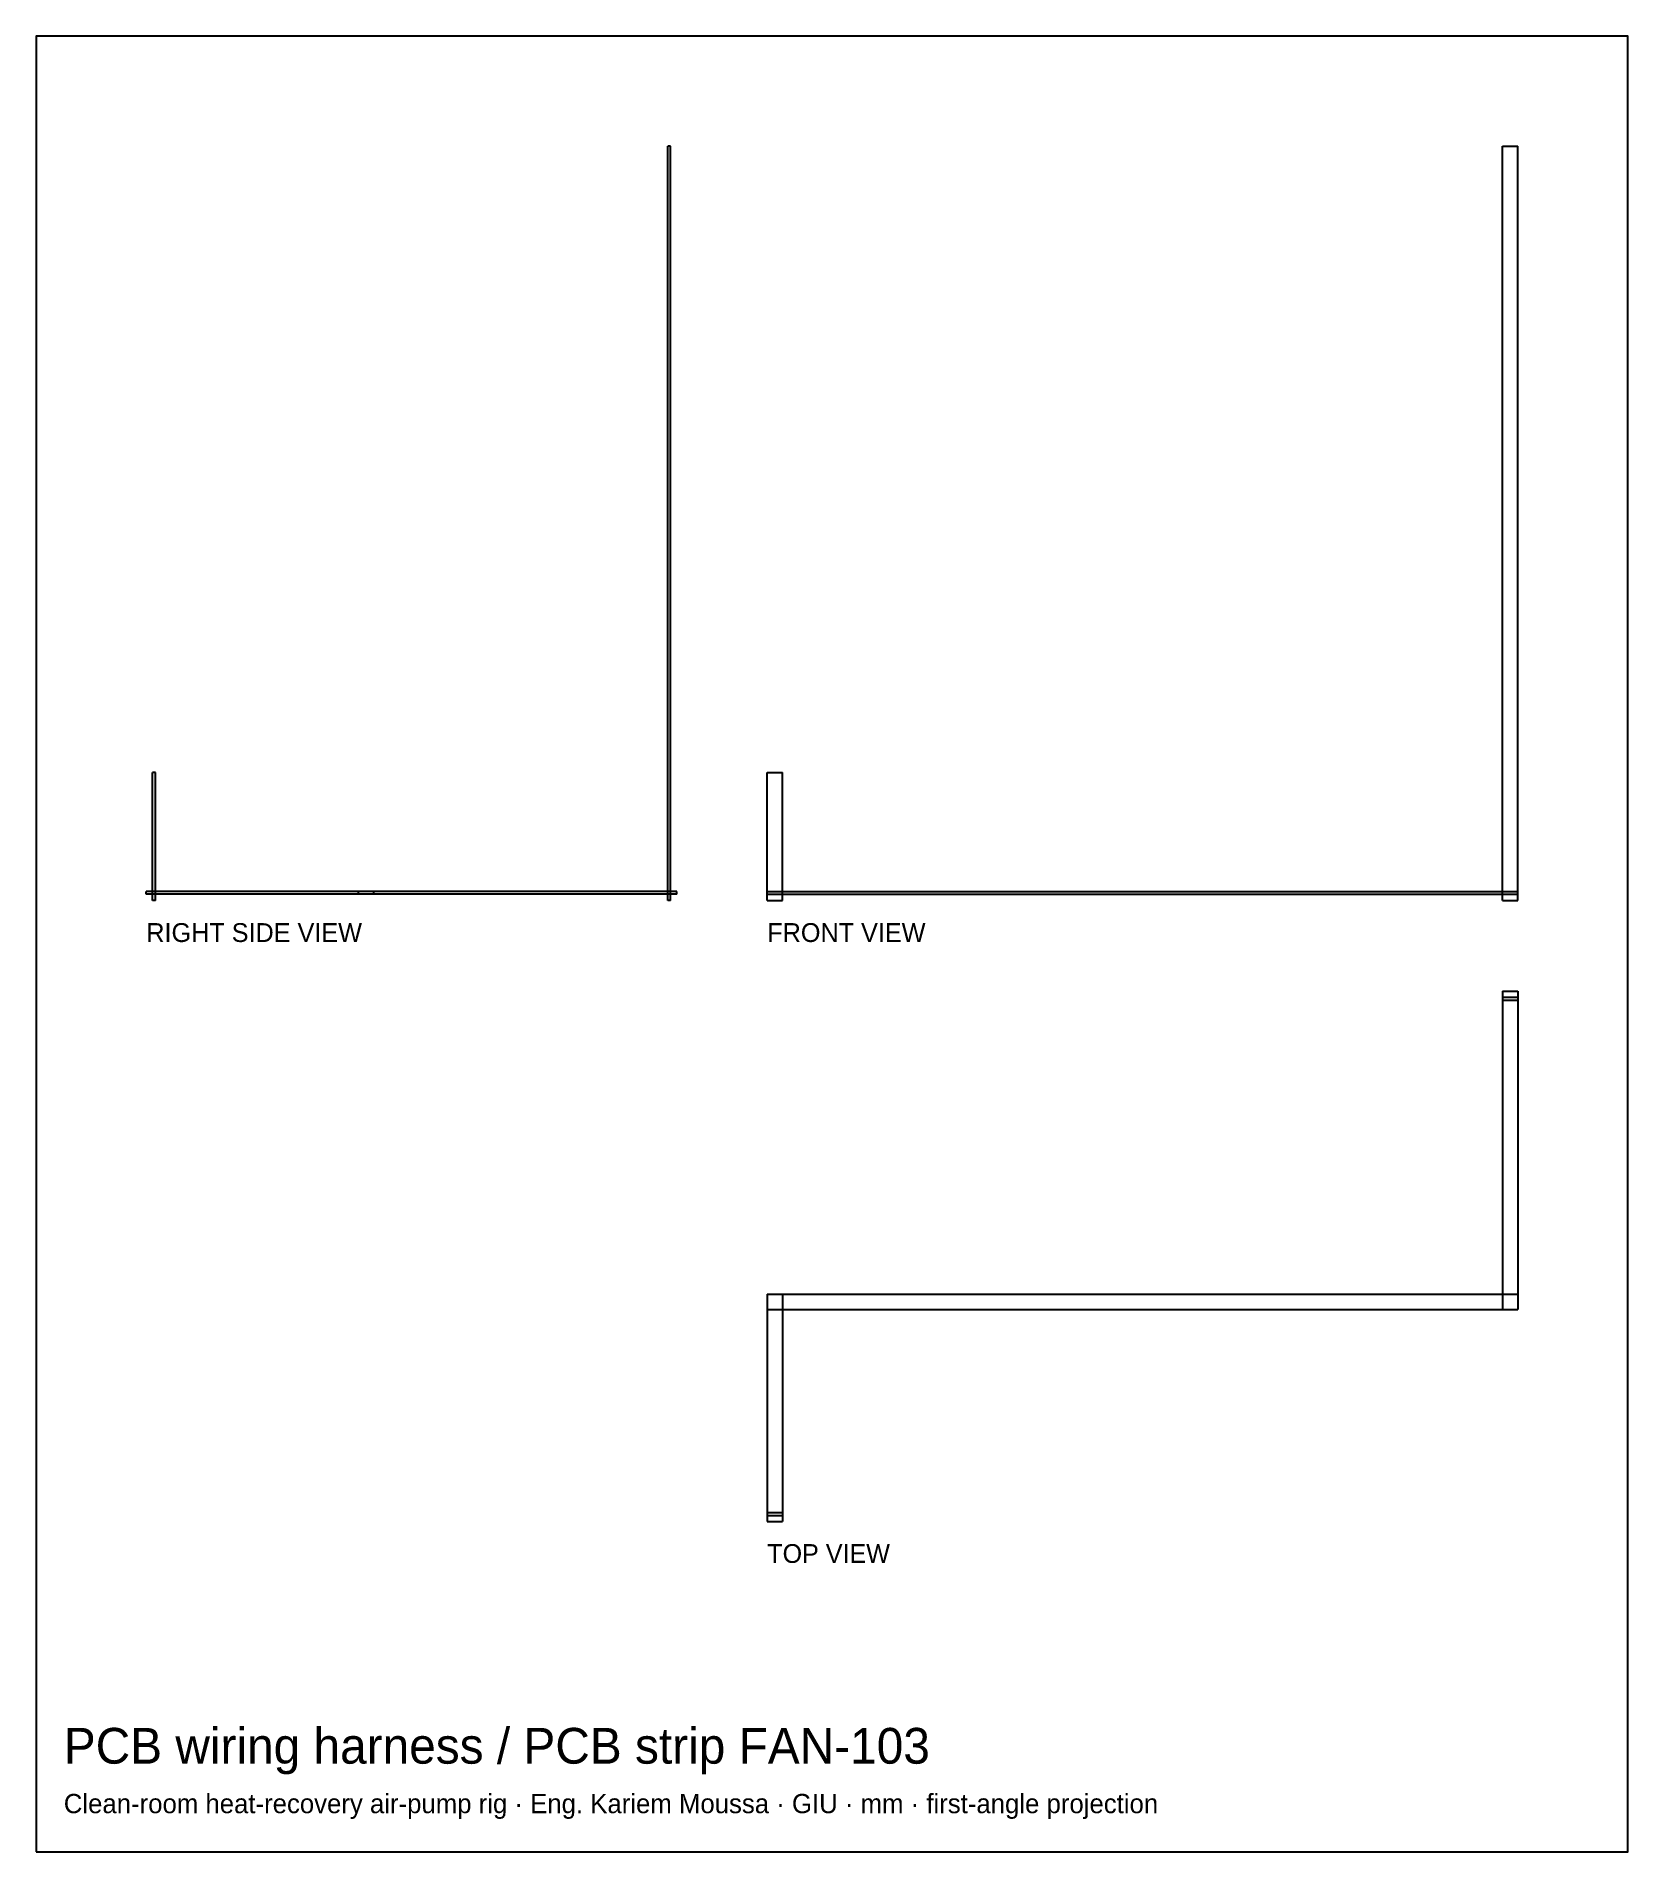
# Model space of a CAD drawing. Header units: millimetres. Extents: x -686 to -116, y -334 to 316.
import ezdxf

# ---------------------------------------------------------------- set-up
doc = ezdxf.new("R2010")
doc.units = ezdxf.units.MM
for name, color, linetype in [('BORDER', 7, 'Continuous'), ('HIDDEN', 8, 'Continuous'), ('TEXT', 5, 'Continuous'), ('VISIBLE', 7, 'Continuous')]:
    doc.layers.add(name, color=color, linetype=linetype)

msp = doc.modelspace()

# ---------------------------------------------------------------- linework, layer by layer
at = {"layer": 'BORDER'}
msp.add_lwpolyline([(-686.234576, -333.909328), (-116.252624, -333.909328), (-116.252624, 316.147376), (-686.234576, 316.147376)], close=True, dxfattribs=at)
at = {"layer": 'HIDDEN'}
for points in [[(-459.0872, 276.75), (-460.0872, 276.75)], [(-460.0872, 6.69), (-460.0872, 276.75)], [(-459.0872, 6.69), (-459.0872, 276.75)], [(-161.15, 276.75), (-155.65, 276.75)], [(-161.15, 6.69), (-161.15, 276.75)], [(-155.65, 6.69), (-155.65, 276.75)], [(-643.5872, 52.55), (-644.5872, 52.55)], [(-644.5872, 6.69), (-644.5872, 52.55)], [(-643.5872, 6.69), (-643.5872, 52.55)], [(-424.43, 52.55), (-418.93, 52.55)], [(-424.43, 6.69), (-424.43, 52.55)], [(-418.93, 6.69), (-418.93, 52.55)], [(-565.3372, 9.94), (-646.8372, 9.94)], [(-646.8372, 8.94), (-646.8372, 9.94)], [(-565.3372, 8.94), (-646.8372, 8.94)], [(-643.5872, 6.69), (-644.5872, 6.69)], [(-456.8372, 9.94), (-570.8372, 9.94)], [(-570.8372, 8.94), (-570.8372, 9.94)], [(-565.3372, 9.94), (-570.8372, 9.94)], [(-570.8372, 8.94), (-570.8372, 9.94)], [(-565.3372, 9.94), (-570.8372, 9.94)], [(-456.8372, 8.94), (-570.8372, 8.94)], [(-565.3372, 8.94), (-570.8372, 8.94)], [(-565.3372, 8.94), (-570.8372, 8.94)], [(-565.3372, 8.94), (-565.3372, 9.94)], [(-565.3372, 8.94), (-565.3372, 9.94)], [(-565.3372, 8.94), (-565.3372, 9.94)], [(-459.0872, 6.69), (-460.0872, 6.69)], [(-456.8372, 8.94), (-456.8372, 9.94)], [(-424.43, 9.94), (-418.93, 9.94)], [(-424.43, 9.94), (-155.65, 9.94)], [(-424.43, 8.94), (-424.43, 9.94)], [(-424.43, 8.94), (-424.43, 9.94)], [(-424.43, 9.94), (-418.93, 9.94)], [(-424.43, 8.94), (-424.43, 9.94)], [(-424.43, 8.94), (-418.93, 8.94)], [(-424.43, 8.94), (-155.65, 8.94)], [(-424.43, 8.94), (-418.93, 8.94)], [(-424.43, 6.69), (-418.93, 6.69)], [(-418.93, 8.94), (-418.93, 9.94)], [(-161.15, 8.94), (-161.15, 9.94)], [(-161.15, 9.94), (-155.65, 9.94)], [(-161.15, 8.94), (-161.15, 9.94)], [(-161.15, 8.94), (-155.65, 8.94)], [(-161.15, 6.69), (-155.65, 6.69)], [(-155.65, 8.94), (-155.65, 9.94)], [(-155.65, 8.94), (-155.65, 9.94)], [(-161.15, -25.7172), (-155.65, -25.7172)], [(-161.15, -25.7172), (-161.15, -139.7172)], [(-155.65, -25.7172), (-155.65, -139.7172)], [(-161.15, -27.9672), (-155.65, -27.9672)], [(-161.15, -27.9672), (-161.15, -28.9672)], [(-161.15, -28.9672), (-155.65, -28.9672)], [(-155.65, -27.9672), (-155.65, -28.9672)], [(-424.43, -134.2172), (-155.65, -134.2172)], [(-424.43, -134.2172), (-424.43, -139.7172)], [(-424.43, -134.2172), (-418.93, -134.2172)], [(-424.43, -134.2172), (-424.43, -215.7172)], [(-418.93, -134.2172), (-418.93, -215.7172)], [(-155.65, -134.2172), (-155.65, -139.7172)], [(-424.43, -139.7172), (-155.65, -139.7172)], [(-161.15, -139.7172), (-155.65, -139.7172)], [(-424.43, -212.4672), (-418.93, -212.4672)], [(-424.43, -212.4672), (-424.43, -213.4672)], [(-424.43, -213.4672), (-418.93, -213.4672)], [(-418.93, -212.4672), (-418.93, -213.4672)], [(-424.43, -215.7172), (-418.93, -215.7172)]]:
    msp.add_lwpolyline(points, dxfattribs=at)
at = {"layer": 'VISIBLE'}
for points in [[(-459.0872, 276.75), (-460.0872, 276.75)], [(-460.0872, 6.69), (-460.0872, 276.75)], [(-459.0872, 6.69), (-459.0872, 276.75)], [(-161.15, 276.75), (-155.65, 276.75)], [(-161.15, 9.94), (-161.15, 276.75)], [(-155.65, 6.69), (-155.65, 276.75)], [(-643.5872, 52.55), (-644.5872, 52.55)], [(-644.5872, 6.69), (-644.5872, 52.55)], [(-643.5872, 6.69), (-643.5872, 52.55)], [(-424.43, 52.55), (-418.93, 52.55)], [(-424.43, 6.69), (-424.43, 52.55)], [(-418.93, 6.69), (-418.93, 52.55)], [(-570.8372, 9.94), (-646.8372, 9.94)], [(-646.8372, 8.94), (-646.8372, 9.94)], [(-570.8372, 8.94), (-646.8372, 8.94)], [(-643.5872, 6.69), (-644.5872, 6.69)], [(-456.8372, 9.94), (-570.8372, 9.94)], [(-570.8372, 8.94), (-570.8372, 9.94)], [(-565.3372, 9.94), (-570.8372, 9.94)], [(-570.8372, 8.94), (-570.8372, 9.94)], [(-456.8372, 8.94), (-570.8372, 8.94)], [(-565.3372, 8.94), (-570.8372, 8.94)], [(-565.3372, 8.94), (-565.3372, 9.94)], [(-459.0872, 6.69), (-460.0872, 6.69)], [(-456.8372, 8.94), (-456.8372, 9.94)], [(-424.43, 9.94), (-418.93, 9.94)], [(-424.43, 8.94), (-424.43, 9.94)], [(-424.43, 8.94), (-418.93, 8.94)], [(-424.43, 6.69), (-418.93, 6.69)], [(-418.93, 9.94), (-155.65, 9.94)], [(-418.93, 8.94), (-418.93, 9.94)], [(-418.93, 8.94), (-155.65, 8.94)], [(-161.15, 9.94), (-155.65, 9.94)], [(-161.15, 8.94), (-161.15, 9.94)], [(-161.15, 6.69), (-161.15, 8.94)], [(-161.15, 8.94), (-155.65, 8.94)], [(-161.15, 6.69), (-155.65, 6.69)], [(-155.65, 8.94), (-155.65, 9.94)], [(-155.65, 8.94), (-155.65, 9.94)], [(-161.15, -25.7172), (-155.65, -25.7172)], [(-161.15, -25.7172), (-161.15, -139.7172)], [(-155.65, -25.7172), (-155.65, -139.7172)], [(-161.15, -27.9672), (-155.65, -27.9672)], [(-161.15, -27.9672), (-161.15, -28.9672)], [(-161.15, -28.9672), (-155.65, -28.9672)], [(-155.65, -27.9672), (-155.65, -28.9672)], [(-424.43, -134.2172), (-155.65, -134.2172)], [(-424.43, -134.2172), (-424.43, -139.7172)], [(-424.43, -134.2172), (-418.93, -134.2172)], [(-424.43, -134.2172), (-424.43, -215.7172)], [(-418.93, -134.2172), (-418.93, -215.7172)], [(-155.65, -134.2172), (-155.65, -139.7172)], [(-424.43, -139.7172), (-155.65, -139.7172)], [(-161.15, -139.7172), (-155.65, -139.7172)], [(-424.43, -212.4672), (-418.93, -212.4672)], [(-424.43, -212.4672), (-424.43, -213.4672)], [(-424.43, -213.4672), (-418.93, -213.4672)], [(-418.93, -212.4672), (-418.93, -213.4672)], [(-424.43, -215.7172), (-418.93, -215.7172)]]:
    msp.add_lwpolyline(points, dxfattribs=at)

# ---------------------------------------------------------------- texts
at = {"layer": 'TEXT'}
for s, height, p in [('RIGHT SIDE VIEW', 6.7515, (-646.8372, -8.1633)), ('FRONT VIEW', 6.7515, (-424.43, -8.1633)), ('TOP VIEW', 6.7195, (-424.43, -230.5001)), ('PCB wiring harness / PCB strip FAN-103', 12.8041472, (-676.385232, -302.391427)), ('Clean-room heat-recovery air-pump rig · Eng. Kariem Moussa · GIU · mm · first-angle projection', 6.8945408, (-676.385232, -320.120246))]:
    msp.add_text(s, height=height, dxfattribs=at).set_placement(p)

doc.saveas('drawing.dxf')
